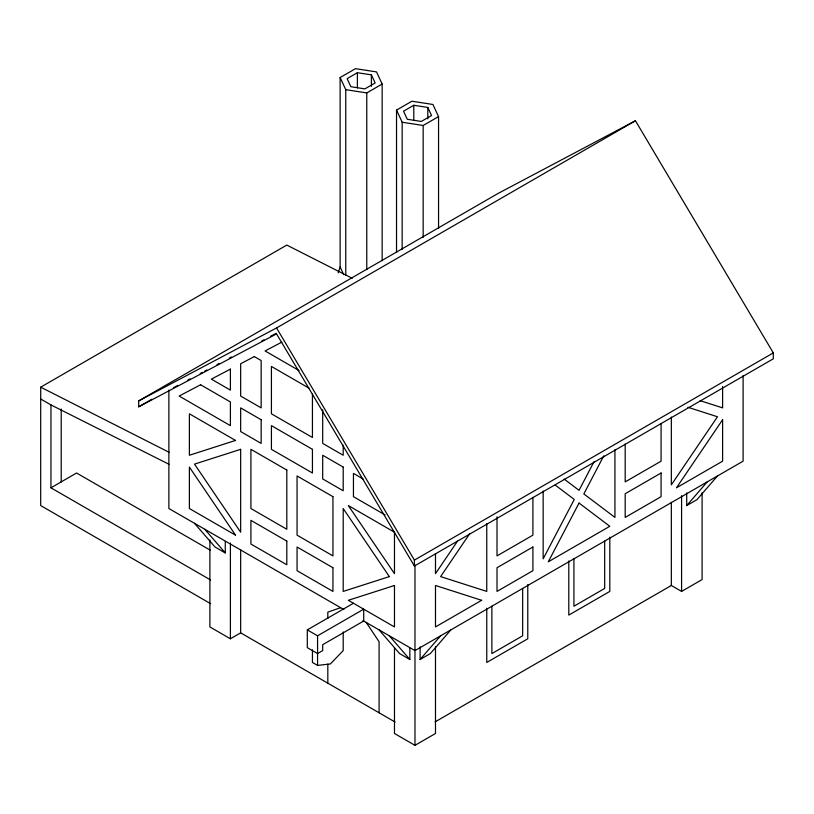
<?xml version="1.0" encoding="UTF-8"?>
<svg xmlns="http://www.w3.org/2000/svg" width="814" height="814" viewBox="0 0 814 814"><rect width="100%" height="100%" fill="white"/><g stroke="black" fill="none" stroke-linecap="round" stroke-linejoin="round"><path stroke-width="1.22" d="M338.176 272.812L340.13 266.992L340.13 77.544L355.514 68.661L376.526 71.907L382.153 84.046L382.153 260.775M594.139 461.497L579.049 490.313L564.163 479.07M603.784 455.82L583.831 493.925L614.936 517.409L614.936 449.593M457.488 541.178L435.49 573.646L435.49 553.561M469.719 533.669L440.618 576.607L486.762 591.412L486.762 523.595M420.105 646.804L420.105 659.493L440.618 635.815M450.864 629.894L430.362 653.571L420.105 659.493M686.711 492.887L686.711 505.565L707.224 481.888M717.48 475.966L696.967 499.654L686.711 505.565M357.387 72.7L347.14 78.622L350.885 86.711L364.896 88.879L375.152 82.957L371.398 74.868L357.387 72.7L357.387 87.963M340.13 77.544L345.767 89.672L366.778 92.918L382.153 84.046M396.53 252.503L396.53 110.104L411.915 101.221L432.926 104.477L438.553 116.606L438.553 228.49M413.787 105.271L403.53 111.182L407.285 119.271L421.296 121.439L431.552 115.517L427.798 107.438L413.787 105.271L413.787 120.523M396.53 110.104L402.157 122.232L423.168 125.488L438.553 116.606M210.663 603.703L40.7 505.575L40.7 387.169L286.803 245.075L352.218 278.276M138.685 400.915L497.588 193.712L635.439 120.757L773.3 352.9L773.3 358.811L414.407 566.025L276.546 333.882L138.685 406.837L138.685 400.915L276.546 327.961L635.439 120.757M138.685 406.837L151.903 399.216M40.7 399.002L50.956 404.924L50.956 487.81L76.587 473.005L210.368 550.244M209.89 540.018L209.89 626.933L230.403 638.776L240.659 632.854L395.105 722.028M414.407 566.025L414.407 560.103L773.3 352.9M307.305 629.894L317.562 635.815L363.705 609.177L363.705 621.011L322.69 644.698L322.69 650.61L317.562 653.571L307.305 647.649L307.305 629.894L353.449 603.255M435.124 721.865L671.336 585.49L681.583 591.412L702.095 579.578L702.095 492.663M394.475 647.842L394.475 733.495L414.977 745.339L435.49 733.495L435.49 646.581M173.351 387.759L177.828 385.388M187.892 380.057L190.13 378.876M200.203 373.545L202.432 372.364M204.67 371.174L206.909 369.994M216.982 364.662L219.22 363.482M229.283 358.15L231.522 356.97M261.721 340.985L263.96 339.804M270.675 336.243L276.272 333.292M281.858 342.124L265.069 350.936L299.053 370.553M340.639 607.692L327.818 612.138L327.818 618.477M312.434 649.765L312.434 662.454L317.562 665.414L330.382 663.939L343.203 650.61L343.203 631.918M700.121 400.671L722.608 407.885L722.608 386.538M687.901 407.275L717.48 416.768L671.336 484.849L671.336 417.033M50.956 404.924L169.027 464.295M40.7 387.169L169.292 452.401M309.198 388.258L271.418 366.442L271.418 413.807L312.434 437.484L312.434 393.864M363.136 478.978L353.449 473.392L353.449 496.682L385.083 514.947M343.844 609.544L168.874 508.526L168.874 390.12M362.973 620.594L414.977 650.61L743.111 461.172L743.111 375.508M225.275 541.514L225.275 552.93L215.018 547.008L194.515 523.331M409.849 648.076L409.849 659.493L399.593 653.571L379.09 629.894M50.956 487.81L210.582 579.975M555.199 485.052L574.257 499.45L543.152 558.852L543.152 491.035M389.346 635.815L409.849 659.493M204.772 529.253L225.275 552.93M366.269 622.496L379.09 641.737L379.09 712.779M276.546 327.961L414.407 560.103M340.13 266.992L343.712 274.715M681.583 495.685L681.583 591.412M671.336 502.36L671.336 585.49M661.08 423.382L661.08 461.172L625.193 481.888L625.193 444.098M609.808 537.25L609.808 591.412L568.793 615.089L568.793 560.927M604.68 541.086L604.68 588.451L573.921 606.216L573.921 558.852M532.905 497.385L532.905 535.164L497.008 555.891L497.008 516.839M527.777 584.615L527.777 638.776L486.762 662.454L486.762 608.292M522.649 588.451L522.649 635.815L491.88 653.571L491.88 606.216M427.798 107.438L427.798 118.875M423.168 125.488L423.168 237.373M414.977 564.957L414.977 745.339M402.157 122.232L402.157 249.379M371.398 74.868L371.398 86.315M366.778 92.918L366.778 269.658M345.767 89.672L345.767 275.305M343.203 445.309L343.203 455.25L322.69 443.406L322.69 409.757M327.818 664.143L327.818 683.18M317.562 635.815L317.562 665.414M240.659 549.715L240.659 632.854M230.403 543.04L230.403 638.776M61.213 409.055L61.213 481.888M579.049 503.062L548.28 561.813L609.808 526.292L579.049 503.062M722.608 419.729L676.465 487.81L722.608 461.172L722.608 419.729M532.905 547.008L497.008 567.734L497.008 591.412L532.905 570.695L532.905 547.008M661.08 473.005L625.193 493.732L625.193 517.409L661.08 496.693L661.08 473.005M481.634 600.294L435.49 626.933L435.49 585.49L481.634 600.294M200.62 384.768L179.131 396.042L230.403 425.641L230.403 401.963L200.62 384.768M230.403 369.129L211.355 379.131L230.403 390.12L230.403 369.129M254.324 356.573L240.659 363.746L240.659 396.042L261.162 407.885L261.162 360.521L254.324 356.573M235.531 440.445L189.387 455.25L189.387 413.807L235.531 440.445M240.659 449.328L194.515 464.122L240.659 532.214L240.659 449.328M389.346 576.607L343.203 591.412L343.203 508.526L389.346 576.607M394.475 585.49L348.321 600.294L394.475 626.933L394.475 585.49M261.162 419.729L240.659 407.885L240.659 431.562L261.162 443.406L261.162 419.729M312.434 449.328L271.418 425.641L271.418 449.328L312.434 473.005L312.434 449.328M343.203 467.083L322.69 455.25L322.69 478.927L343.203 490.771L343.203 467.083M286.803 470.044L250.916 449.328L250.916 508.526L286.803 529.253L286.803 470.044M332.946 496.682L297.059 475.966L297.059 535.164L332.946 555.891L332.946 496.682M394.475 532.203L348.321 505.565L394.475 573.646L394.475 532.203M286.803 541.086L250.916 520.37L250.916 544.047L286.803 564.774L286.803 541.086M332.946 567.734L297.059 547.008L297.059 570.695L332.946 591.412L332.946 567.734M235.531 535.174L189.387 508.526L189.387 467.083L235.531 535.174"/></g></svg>
